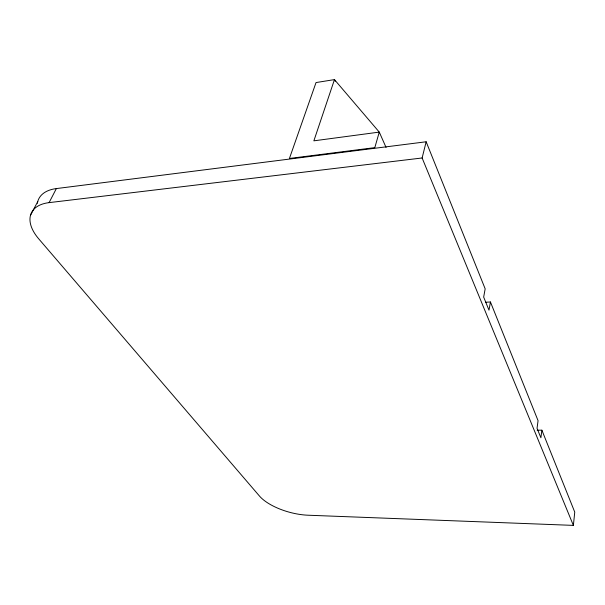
<?xml version="1.0" encoding="UTF-8"?>
<svg xmlns="http://www.w3.org/2000/svg" width="605" height="605" viewBox="0 0 605 605"><rect width="100%" height="100%" fill="white"/><g stroke="black" fill="none" stroke-linecap="round" stroke-linejoin="round"><path stroke-width="0.91" d="M485.732 302.243L490.443 301.986L488.991 310.168L483.667 297.078L485.172 288.842L426.154 141.774L56.363 188.578L49.096 202.63A48.861 26.197 25.6 0 0 38.735 238.854L259.447 496.024A38.803 16.199 15.4 0 0 308.081 515.218L573.374 525.39L574.75 512.095L541.883 430.185L537.157 430.185M541.883 430.185L540.9 437.77L537.043 428.31L538.064 420.664L490.443 301.986M573.374 525.39L422.124 157.981L426.154 141.774M30.462 215.41L37.752 201.563M49.096 202.63L422.124 157.981M335.223 81.267L334.459 79.61L316.029 82.56L289.424 158.465L374.813 147.635L379.274 132.102L334.459 79.61L313.866 140.836L379.274 132.102L386.066 147.446M37.389 203.303A48.362 26.499 25.9 0 1 56.363 188.578"/></g></svg>
